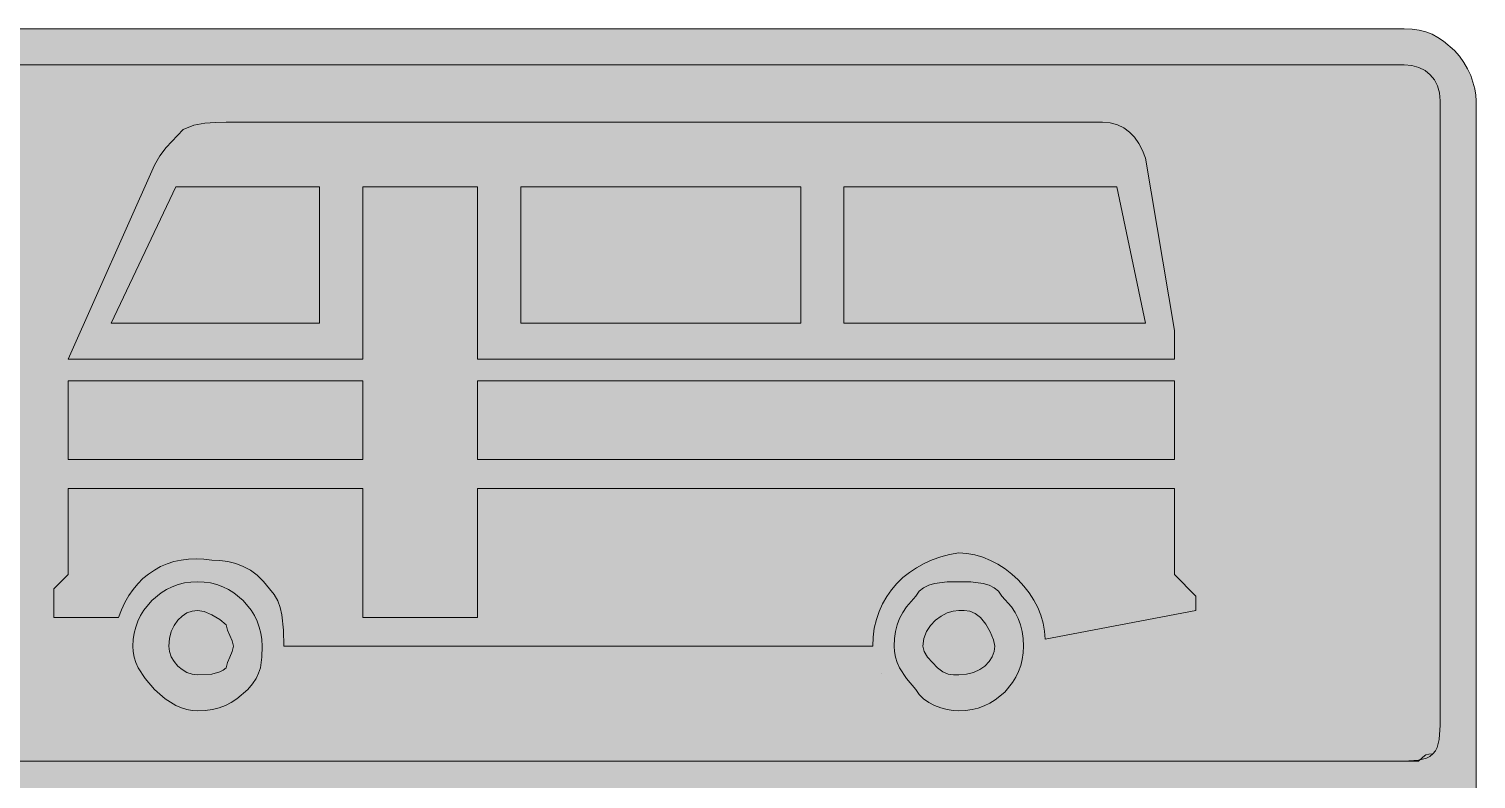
# Model space of a CAD drawing. Header units: metres. Extents: x 76 to 493, y 11 to 261.
# Drawn here: x 250.9 to 492.7, y 136 to 261.4 of the extents above; entities that cross this region are included whole.
import ezdxf

# ---------------------------------------------------------------- set-up
doc = ezdxf.new("R2010")
doc.units = ezdxf.units.M
for name, color, linetype, true_color in [('FILL_BLACK_000000', 7, 'Continuous', 0x000000), ('FILL_YELLOW_FFFF00', 7, 'Continuous', 0xffff00), ('STROKE_BLACK_000000', 7, 'Continuous', 0x000000)]:
    doc.layers.add(name, color=color, linetype=linetype, true_color=true_color)

msp = doc.modelspace()

# ---------------------------------------------------------------- hatches: boundary and pattern name
at = {"layer": 'FILL_BLACK_000000', "true_color": 0x000000}
h = msp.add_hatch(color=7, dxfattribs=at)
h.dxf.hatch_style = 1
h.paths.add_polyline_path([(483.18, 261.13), (484.3, 260.85), (485.34, 260.46), (486.33, 259.95), (487.27, 259.33), (489.09, 257.76), (489.93, 256.81), (490.67, 255.77), (491.28, 254.68), (491.79, 253.56), (492.47, 251.35), (492.63, 250.31), (492.69, 249.36), (492.69, 22.56), (492.63, 21.44), (492.47, 20.32), (492.2, 19.22), (491.83, 18.15), (491.36, 17.12), (490.79, 16.13), (490.13, 15.19), (489.39, 14.31), (488.56, 13.5), (487.65, 12.77), (486.66, 12.13), (485.6, 11.59), (484.47, 11.15), (483.27, 10.83), (482.01, 10.63), (480.69, 10.56), (87.09, 10.56), (86.14, 10.62), (85.12, 10.78), (84.07, 11.07), (83.04, 11.46), (82.06, 11.97), (81.18, 12.58), (80.45, 13.32), (79.89, 14.16), (79.05, 15.11), (78.31, 16.15), (77.7, 17.24), (77.19, 18.36), (76.51, 20.57), (76.35, 21.61), (76.29, 22.56), (76.29, 249.36), (76.35, 250.31), (76.51, 251.35), (77.19, 253.56), (77.7, 254.68), (78.31, 255.77), (79.05, 256.81), (79.89, 257.76), (80.45, 258.6), (81.18, 259.33), (82.06, 259.95), (83.04, 260.46), (84.07, 260.85), (85.12, 261.13), (86.14, 261.3), (87.09, 261.36), (480.69, 261.36), (481.99, 261.3), (483.18, 261.13)])
h.paths.add_polyline_path([(82.44, 20.76), (82.8, 19.86), (83.49, 18.96), (85.29, 17.31), (86.19, 16.77), (87.09, 16.56), (480.69, 16.56), (481.78, 16.77), (483.09, 17.31), (484.4, 18.08), (485.49, 18.96), (486.18, 19.86), (486.54, 20.76), (486.67, 21.66), (486.69, 22.56), (486.69, 126.96), (486.69, 129.36), (486, 130.07), (485.64, 130.56), (485.51, 131.05), (485.49, 131.76), (485.09, 131.81), (484.78, 131.95), (484.29, 132.36), (483.8, 132.77), (483.49, 132.91), (483.09, 132.96), (480.69, 132.96), (87.09, 132.96), (86.19, 132.94), (85.29, 132.81), (84.39, 132.45), (83.49, 131.76), (82.8, 130.84), (82.44, 129.81), (82.31, 128.55), (82.29, 126.96), (82.29, 22.56), (82.31, 21.66), (82.44, 20.76)], flags=16)
h.paths.add_polyline_path([(483.8, 139.65), (484.29, 140.01), (484.78, 140.14), (485.49, 140.16), (485.89, 140.66), (486.18, 141.25), (486.54, 142.56), (486.69, 144.96), (486.69, 249.36), (486.58, 250.65), (486.26, 251.82), (485.74, 252.84), (485.04, 253.71), (484.17, 254.41), (483.15, 254.93), (481.98, 255.25), (480.69, 255.36), (87.09, 255.36), (86.19, 255.34), (85.29, 255.21), (84.39, 254.85), (83.49, 254.16), (83.09, 253.66), (82.8, 253.07), (82.44, 251.76), (82.29, 249.36), (82.29, 144.96), (82.29, 142.56), (82.44, 141.81), (82.8, 141.04), (83.49, 140.16), (84.39, 139.47), (85.29, 139.11), (86.19, 138.98), (87.09, 138.96), (480.69, 138.96), (483.09, 138.96), (483.8, 139.65)], flags=16)
h = msp.add_hatch(color=7, dxfattribs=at)
h.dxf.hatch_style = 1
h.paths.add_polyline_path([(306.69, 234.96), (306.69, 206.16), (257.49, 206.16), (271.89, 238.56), (272.81, 240.17), (273.84, 241.56), (276.69, 244.56), (278.49, 245.25), (280.29, 245.61), (282.09, 245.74), (283.89, 245.76), (430.29, 245.76), (431.58, 245.65), (432.76, 245.33), (433.83, 244.81), (434.79, 244.11), (435.63, 243.24), (436.36, 242.22), (436.98, 241.05), (437.49, 239.76), (442.29, 210.96), (442.29, 206.16), (325.89, 206.16), (325.89, 215.76), (325.89, 234.96), (306.69, 234.96)])
h.paths.add_polyline_path([(333.09, 234.96), (333.09, 212.16), (379.89, 212.16), (379.89, 234.96), (333.09, 234.96)], flags=16)
h.paths.add_polyline_path([(432.69, 234.96), (387.09, 234.96), (387.09, 212.16), (437.49, 212.16), (432.69, 234.96)], flags=16)
h.paths.add_polyline_path([(264.69, 212.16), (299.49, 212.16), (299.49, 234.96), (275.49, 234.96), (264.69, 212.16)], flags=16)
h = msp.add_hatch(color=7, dxfattribs=at)
h.dxf.hatch_style = 1
h.paths.add_polyline_path([(306.69, 202.56), (306.69, 189.36), (257.49, 189.36), (257.49, 202.56), (306.69, 202.56)])
h = msp.add_hatch(color=7, dxfattribs=at)
h.dxf.hatch_style = 1
h.paths.add_polyline_path([(442.29, 189.36), (325.89, 189.36), (325.89, 202.56), (442.29, 202.56), (442.29, 189.36)])
h = msp.add_hatch(color=7, dxfattribs=at)
h.dxf.hatch_style = 1
h.paths.add_polyline_path([(293.45, 160.84), (293.19, 163.41), (292.9, 164.62), (292.48, 165.75), (291.88, 166.81), (291.09, 167.76), (290.14, 169), (289.08, 170.03), (287.95, 170.86), (286.74, 171.51), (285.48, 171.99), (284.17, 172.32), (282.84, 172.5), (281.49, 172.56), (280.15, 172.73), (278.85, 172.79), (277.58, 172.74), (276.35, 172.58), (275.16, 172.32), (274.02, 171.95), (272.93, 171.48), (271.89, 170.91), (270.91, 170.24), (269.98, 169.48), (269.12, 168.62), (268.33, 167.67), (267.6, 166.62), (266.95, 165.49), (266.38, 164.27), (265.89, 162.96), (255.09, 162.96), (255.09, 167.76), (257.49, 170.16), (257.49, 184.56), (306.69, 184.56), (306.69, 162.96), (325.89, 162.96), (325.89, 184.56), (442.29, 184.56), (442.29, 170.16), (445.89, 166.56), (445.89, 164.16), (420.69, 159.36), (420.61, 160.71), (420.37, 162.05), (419.98, 163.36), (419.45, 164.65), (418.8, 165.89), (418.03, 167.08), (417.16, 168.21), (416.19, 169.26), (415.14, 170.23), (414.01, 171.1), (412.82, 171.87), (411.58, 172.52), (410.29, 173.05), (408.98, 173.44), (407.64, 173.68), (406.29, 173.76), (404.74, 173.48), (403.26, 173.09), (401.84, 172.59), (400.5, 172), (399.23, 171.3), (398.04, 170.51), (396.94, 169.63), (395.94, 168.66), (395.03, 167.61), (394.23, 166.47), (393.54, 165.26), (392.96, 163.97), (392.5, 162.62), (392.16, 161.19), (391.96, 159.71), (391.89, 158.16), (293.49, 158.16), (293.45, 160.84)])
h = msp.add_hatch(color=7, dxfattribs=at)
h.dxf.hatch_style = 1
h.paths.add_polyline_path([(289.59, 154.56), (289.3, 153.66), (288.88, 152.76), (288.28, 151.86), (287.49, 150.96), (285.67, 149.38), (284.73, 148.77), (283.74, 148.26), (282.7, 147.87), (281.58, 147.58), (280.39, 147.42), (279.09, 147.36), (278.19, 147.42), (277.29, 147.58), (276.39, 147.87), (275.49, 148.26), (273.69, 149.38), (271.89, 150.96), (270.32, 152.76), (269.19, 154.56), (268.8, 155.46), (268.52, 156.36), (268.35, 157.26), (268.29, 158.16), (268.35, 159.27), (268.51, 160.35), (268.77, 161.38), (269.13, 162.38), (269.59, 163.32), (270.13, 164.21), (271.44, 165.81), (273.04, 167.12), (273.93, 167.66), (274.87, 168.12), (275.87, 168.48), (276.9, 168.74), (277.98, 168.9), (279.09, 168.96), (280.2, 168.9), (281.28, 168.74), (282.31, 168.48), (283.31, 168.12), (284.25, 167.66), (285.14, 167.12), (286.74, 165.81), (288.05, 164.21), (288.59, 163.32), (289.05, 162.38), (289.41, 161.38), (289.67, 160.35), (289.83, 159.27), (289.89, 158.16), (289.85, 156.36), (289.59, 154.56)])
h.paths.add_polyline_path([(284.49, 159.96), (284.08, 160.86), (283.89, 161.76), (282.8, 162.64), (281.49, 163.41), (280.18, 163.95), (279.09, 164.16), (278.19, 164.05), (277.33, 163.73), (276.52, 163.21), (275.79, 162.51), (275.18, 161.64), (274.7, 160.62), (274.4, 159.45), (274.29, 158.16), (274.4, 157.26), (274.7, 156.4), (275.18, 155.59), (275.79, 154.86), (276.52, 154.25), (277.33, 153.77), (278.19, 153.47), (279.09, 153.36), (281.49, 153.51), (282.8, 153.87), (283.39, 154.16), (283.89, 154.56), (284.08, 155.46), (284.49, 156.36), (284.9, 157.26), (285.09, 158.16), (284.9, 159.06), (284.49, 159.96)], flags=16)
h = msp.add_hatch(color=7, dxfattribs=at)
h.dxf.hatch_style = 1
h.paths.add_polyline_path([(416.87, 155.97), (416.61, 154.94), (416.25, 153.94), (415.79, 153), (415.25, 152.11), (413.94, 150.51), (412.34, 149.2), (411.45, 148.66), (410.51, 148.2), (409.51, 147.84), (408.48, 147.58), (407.4, 147.42), (406.29, 147.36), (405.34, 147.42), (404.32, 147.58), (403.27, 147.87), (402.24, 148.26), (401.26, 148.77), (400.38, 149.38), (399.65, 150.12), (399.09, 150.96), (397.52, 152.76), (396.39, 154.56), (396, 155.46), (395.72, 156.36), (395.55, 157.26), (395.49, 158.16), (395.55, 159.46), (395.72, 160.65), (396, 161.77), (396.39, 162.81), (396.9, 163.8), (397.52, 164.74), (399.09, 166.56), (399.65, 167.35), (400.38, 167.95), (401.26, 168.37), (402.24, 168.66), (404.32, 168.92), (406.29, 168.96), (408.26, 168.92), (410.34, 168.66), (411.32, 168.37), (412.2, 167.95), (412.93, 167.35), (413.49, 166.56), (415.06, 164.74), (415.68, 163.8), (416.19, 162.81), (416.58, 161.77), (416.86, 160.65), (417.03, 159.46), (417.09, 158.16), (417.03, 157.05), (416.87, 155.97)])
h.paths.add_polyline_path([(411.54, 160.56), (410.77, 161.87), (409.89, 162.96), (408.99, 163.65), (408.09, 164.01), (407.19, 164.14), (406.29, 164.16), (405.34, 164.05), (404.34, 163.73), (403.34, 163.21), (402.39, 162.51), (401.56, 161.64), (400.89, 160.62), (400.45, 159.45), (400.29, 158.16), (400.5, 157.26), (401.04, 156.36), (402.69, 154.56), (403.59, 153.87), (404.49, 153.51), (405.39, 153.38), (406.29, 153.36), (407.58, 153.47), (408.75, 153.77), (409.77, 154.25), (410.64, 154.86), (411.34, 155.59), (411.86, 156.4), (412.18, 157.26), (412.29, 158.16), (412.08, 159.25), (411.54, 160.56)], flags=16)
at = {"layer": 'FILL_YELLOW_FFFF00', "true_color": 0xffff00}
h = msp.add_hatch(color=7, dxfattribs=at)
h.dxf.hatch_style = 1
h.paths.add_polyline_path([(87.09, 138.96), (86.19, 138.98), (85.29, 139.11), (84.39, 139.47), (83.49, 140.16), (82.8, 141.04), (82.44, 141.81), (82.29, 142.56), (82.29, 144.96), (82.29, 249.36), (82.44, 251.76), (82.8, 253.07), (83.09, 253.66), (83.49, 254.16), (84.39, 254.85), (85.29, 255.21), (86.19, 255.34), (87.09, 255.36), (480.69, 255.36), (481.98, 255.25), (483.15, 254.93), (484.17, 254.41), (485.04, 253.71), (485.74, 252.84), (486.26, 251.82), (486.58, 250.65), (486.69, 249.36), (486.69, 144.96), (486.54, 142.56), (486.18, 141.25), (485.89, 140.66), (485.49, 140.16), (484.99, 139.76), (484.4, 139.47), (483.09, 139.11), (480.69, 138.96), (87.09, 138.96)])

# ---------------------------------------------------------------- linework, layer by layer
at = {"layer": 'FILL_BLACK_000000', "lineweight": 0, "true_color": 0x000000}
for points in [[(87.09, 261.36), (480.69, 261.36), (481.99, 261.3), (483.18, 261.13), (484.3, 260.85), (485.34, 260.46), (486.33, 259.95), (487.27, 259.33), (489.09, 257.76), (489.93, 256.81), (490.67, 255.77), (491.28, 254.68), (491.79, 253.56), (492.47, 251.35), (492.63, 250.31), (492.69, 249.36), (492.69, 22.56)], [(87.09, 138.96), (480.69, 138.96), (483.09, 138.96), (483.8, 139.65), (484.29, 140.01), (484.78, 140.14), (485.49, 140.16), (485.89, 140.66), (486.18, 141.25), (486.54, 142.56), (486.69, 144.96), (486.69, 249.36), (486.58, 250.65), (486.26, 251.82), (485.74, 252.84), (485.04, 253.71), (484.17, 254.41), (483.15, 254.93), (481.98, 255.25), (480.69, 255.36), (87.09, 255.36)]]:
    msp.add_lwpolyline(points, dxfattribs=at)
for points in [[(306.69, 234.96), (306.69, 206.16), (257.49, 206.16), (271.89, 238.56), (272.81, 240.17), (273.84, 241.56), (276.69, 244.56), (278.49, 245.25), (280.29, 245.61), (282.09, 245.74), (283.89, 245.76), (430.29, 245.76), (431.58, 245.65), (432.76, 245.33), (433.83, 244.81), (434.79, 244.11), (435.63, 243.24), (436.36, 242.22), (436.98, 241.05), (437.49, 239.76), (442.29, 210.96), (442.29, 206.16), (325.89, 206.16), (325.89, 215.76), (325.89, 234.96)], [(264.69, 212.16), (299.49, 212.16), (299.49, 234.96), (275.49, 234.96)], [(333.09, 234.96), (333.09, 212.16), (379.89, 212.16), (379.89, 234.96)], [(432.69, 234.96), (387.09, 234.96), (387.09, 212.16), (437.49, 212.16)], [(306.69, 202.56), (306.69, 189.36), (257.49, 189.36), (257.49, 202.56)], [(442.29, 189.36), (325.89, 189.36), (325.89, 202.56), (442.29, 202.56)], [(293.45, 160.84), (293.19, 163.41), (292.9, 164.62), (292.48, 165.75), (291.88, 166.81), (291.09, 167.76), (290.14, 169), (289.08, 170.03), (287.95, 170.86), (286.74, 171.51), (285.48, 171.99), (284.17, 172.32), (282.84, 172.5), (281.49, 172.56), (280.15, 172.73), (278.85, 172.79), (277.58, 172.74), (276.35, 172.58), (275.16, 172.32), (274.02, 171.95), (272.93, 171.48), (271.89, 170.91), (270.91, 170.24), (269.98, 169.48), (269.12, 168.62), (268.33, 167.67), (267.6, 166.62), (266.95, 165.49), (266.38, 164.27), (265.89, 162.96), (255.09, 162.96), (255.09, 167.76), (257.49, 170.16), (257.49, 184.56), (306.69, 184.56), (306.69, 162.96), (325.89, 162.96), (325.89, 184.56), (442.29, 184.56), (442.29, 170.16), (445.89, 166.56), (445.89, 164.16), (420.69, 159.36), (420.61, 160.71), (420.37, 162.05), (419.98, 163.36), (419.45, 164.65), (418.8, 165.89), (418.03, 167.08), (417.16, 168.21), (416.19, 169.26), (415.14, 170.23), (414.01, 171.1), (412.82, 171.87), (411.58, 172.52), (410.29, 173.05), (408.98, 173.44), (407.64, 173.68), (406.29, 173.76), (404.74, 173.48), (403.26, 173.09), (401.84, 172.59), (400.5, 172), (399.23, 171.3), (398.04, 170.51), (396.94, 169.63), (395.94, 168.66), (395.03, 167.61), (394.23, 166.47), (393.54, 165.26), (392.96, 163.97), (392.5, 162.62), (392.16, 161.19), (391.96, 159.71), (391.89, 158.16), (293.49, 158.16)], [(289.59, 154.56), (289.3, 153.66), (288.88, 152.76), (288.28, 151.86), (287.49, 150.96), (285.67, 149.38), (284.73, 148.77), (283.74, 148.26), (282.7, 147.87), (281.58, 147.58), (280.39, 147.42), (279.09, 147.36), (278.19, 147.42), (277.29, 147.58), (276.39, 147.87), (275.49, 148.26), (273.69, 149.38), (271.89, 150.96), (270.32, 152.76), (269.19, 154.56), (268.8, 155.46), (268.52, 156.36), (268.35, 157.26), (268.29, 158.16), (268.35, 159.27), (268.51, 160.35), (268.77, 161.38), (269.13, 162.38), (269.59, 163.32), (270.13, 164.21), (271.44, 165.81), (273.04, 167.12), (273.93, 167.66), (274.87, 168.12), (275.87, 168.48), (276.9, 168.74), (277.98, 168.9), (279.09, 168.96), (280.2, 168.9), (281.28, 168.74), (282.31, 168.48), (283.31, 168.12), (284.25, 167.66), (285.14, 167.12), (286.74, 165.81), (288.05, 164.21), (288.59, 163.32), (289.05, 162.38), (289.41, 161.38), (289.67, 160.35), (289.83, 159.27), (289.89, 158.16), (289.85, 156.36)], [(416.87, 155.97), (416.61, 154.94), (416.25, 153.94), (415.79, 153), (415.25, 152.11), (413.94, 150.51), (412.34, 149.2), (411.45, 148.66), (410.51, 148.2), (409.51, 147.84), (408.48, 147.58), (407.4, 147.42), (406.29, 147.36), (405.34, 147.42), (404.32, 147.58), (403.27, 147.87), (402.24, 148.26), (401.26, 148.77), (400.38, 149.38), (399.65, 150.12), (399.09, 150.96), (397.52, 152.76), (396.39, 154.56), (396, 155.46), (395.72, 156.36), (395.55, 157.26), (395.49, 158.16), (395.55, 159.46), (395.72, 160.65), (396, 161.77), (396.39, 162.81), (396.9, 163.8), (397.52, 164.74), (399.09, 166.56), (399.65, 167.35), (400.38, 167.95), (401.26, 168.37), (402.24, 168.66), (404.32, 168.92), (406.29, 168.96), (408.26, 168.92), (410.34, 168.66), (411.32, 168.37), (412.2, 167.95), (412.93, 167.35), (413.49, 166.56), (415.06, 164.74), (415.68, 163.8), (416.19, 162.81), (416.58, 161.77), (416.86, 160.65), (417.03, 159.46), (417.09, 158.16), (417.03, 157.05)], [(284.49, 159.96), (284.08, 160.86), (283.89, 161.76), (282.8, 162.64), (281.49, 163.41), (280.18, 163.95), (279.09, 164.16), (278.19, 164.05), (277.33, 163.73), (276.52, 163.21), (275.79, 162.51), (275.18, 161.64), (274.7, 160.62), (274.4, 159.45), (274.29, 158.16), (274.4, 157.26), (274.7, 156.4), (275.18, 155.59), (275.79, 154.86), (276.52, 154.25), (277.33, 153.77), (278.19, 153.47), (279.09, 153.36), (281.49, 153.51), (282.8, 153.87), (283.39, 154.16), (283.89, 154.56), (284.08, 155.46), (284.49, 156.36), (284.9, 157.26), (285.09, 158.16), (284.9, 159.06)], [(411.54, 160.56), (410.77, 161.87), (409.89, 162.96), (408.99, 163.65), (408.09, 164.01), (407.19, 164.14), (406.29, 164.16), (405.34, 164.05), (404.34, 163.73), (403.34, 163.21), (402.39, 162.51), (401.56, 161.64), (400.89, 160.62), (400.45, 159.45), (400.29, 158.16), (400.5, 157.26), (401.04, 156.36), (402.69, 154.56), (403.59, 153.87), (404.49, 153.51), (405.39, 153.38), (406.29, 153.36), (407.58, 153.47), (408.75, 153.77), (409.77, 154.25), (410.64, 154.86), (411.34, 155.59), (411.86, 156.4), (412.18, 157.26), (412.29, 158.16), (412.08, 159.25)]]:
    msp.add_lwpolyline(points, close=True, dxfattribs=at)
at = {"layer": 'FILL_YELLOW_FFFF00', "lineweight": 0, "true_color": 0xffff00}
msp.add_lwpolyline([(87.09, 255.36), (480.69, 255.36), (481.98, 255.25), (483.15, 254.93), (484.17, 254.41), (485.04, 253.71), (485.74, 252.84), (486.26, 251.82), (486.58, 250.65), (486.69, 249.36), (486.69, 144.96), (486.54, 142.56), (486.18, 141.25), (485.89, 140.66), (485.49, 140.16), (484.99, 139.76), (484.4, 139.47), (483.09, 139.11), (480.69, 138.96), (87.09, 138.96)], dxfattribs=at)
at = {"layer": 'STROKE_BLACK_000000', "lineweight": 0, "true_color": 0x000000}
msp.add_lwpolyline([(393.29, 153.6), (393.29, 153.6)], dxfattribs=at)

doc.saveas('drawing.dxf')
